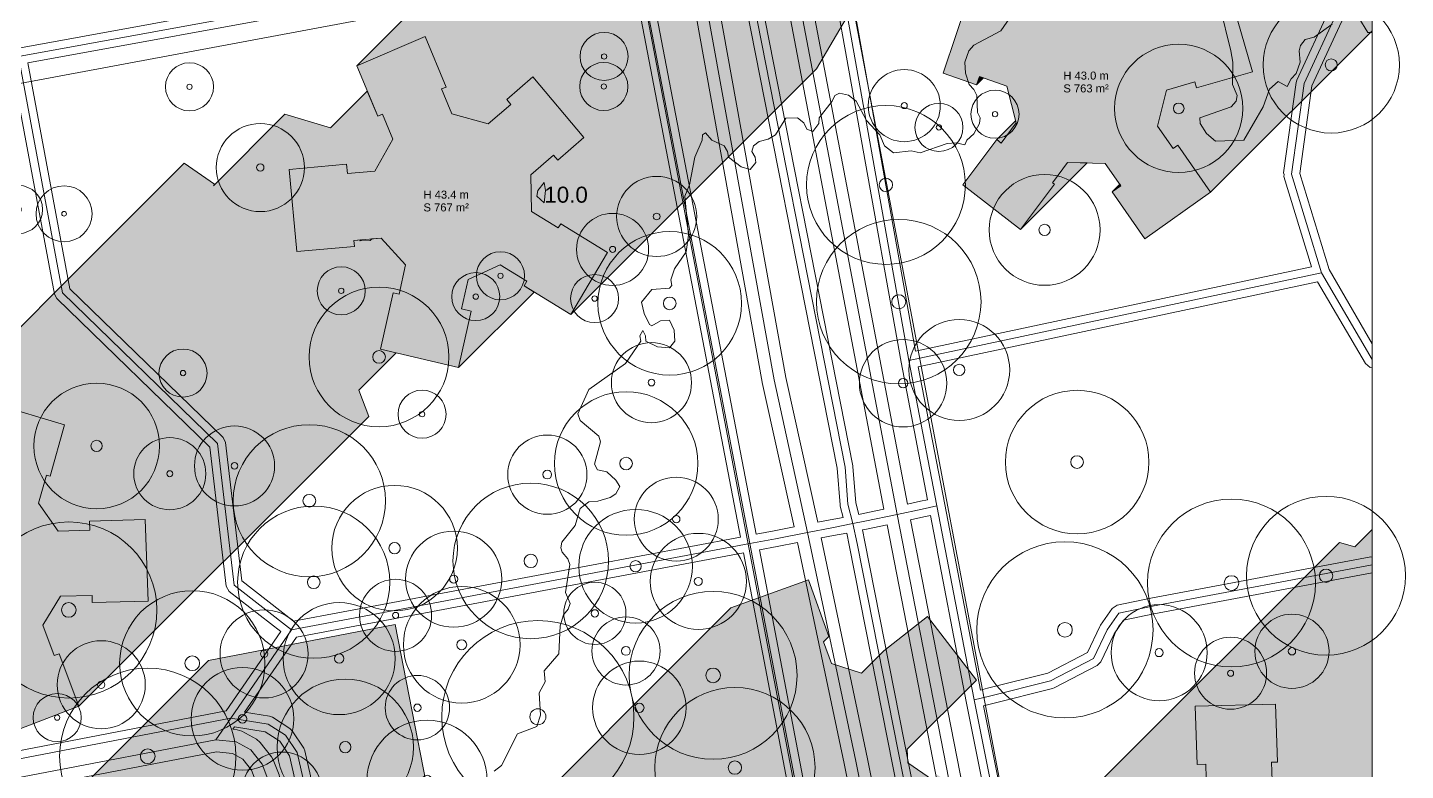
# Model space of a CAD drawing. Header units: metres. Extents: x -8 to 1190, y -11 to 1223.
# Drawn here: x 1016.7 to 1188.7, y 879.5 to 972.3 of the extents above; entities that cross this region are included whole.
import ezdxf

# ---------------------------------------------------------------- set-up
doc = ezdxf.new("R2010")
doc.units = ezdxf.units.M
doc.header["$MEASUREMENT"] = 0
for name, color, linetype, lineweight, true_color in [('TPX_BUILDING_AREAS_TEXT', 7, 'CONTINUOUS', 0, 0x000000), ('TPX_BUILDING_HEIGHTS_TEXT', 7, 'CONTINUOUS', 0, 0x000000), ('TPX_BUILDINGS', 7, 'CONTINUOUS', 0, 0x000000), ('TPX_BUILDINGS_HATCH', 7, 'CONTINUOUS', 0, 0xf0f0f0), ('TPX_BUILDINGS_SHADOWS_HATCH', 7, 'CONTINUOUS', 0, 0x000000), ('TPX_BUILDINGS_SHADOWS_OUTLINES', 7, 'CONTINUOUS', 0, 0x000000), ('TPX_CADASTRES', 7, 'CONTINUOUS', 0, 0x646464), ('TPX_CONTOUR_LINES_5M', 7, 'CONTINUOUS', 0, 0x969696), ('TPX_CONTOUR_LINES_5M_TEXT', 7, 'CONTINUOUS', 0, 0x000000), ('TPX_FRAME_PROJECT', 7, 'CONTINUOUS', 0, 0x000000), ('TPX_ROADS_AXES', 7, 'CONTINUOUS', 0, 0x323232), ('TPX_ROADS_CONTOURS', 7, 'CONTINUOUS', 0, 0x646464), ('TPX_VEGETATION_TREES_INDIVIDUAL', 7, 'CONTINUOUS', 0, 0x136734)]:
    doc.layers.add(name, color=color, linetype=linetype, lineweight=lineweight, true_color=true_color)
doc.styles.add('TPX_TEXTE', font='arial.ttf')

# ---------------------------------------------------------------- blocks, each defined once
blk = doc.blocks.new('TREETR008_CR087')
at = {"layer": 'TPX_VEGETATION_TREES_INDIVIDUAL'}
for radius in [8.72, 0.792]:
    blk.add_circle((0, 0, 0.04), radius, dxfattribs=at)
blk = doc.blocks.new('TREETR007_CR078')
at = {"layer": 'TPX_VEGETATION_TREES_INDIVIDUAL'}
for radius in [7.84, 0.708]:
    blk.add_circle((0, 0, 0.04), radius, dxfattribs=at)
blk = doc.blocks.new('TREETR006_CR070')
at = {"layer": 'TPX_VEGETATION_TREES_INDIVIDUAL'}
for radius in [7, 0.583]:
    blk.add_circle((0, 0, 0.04), radius, dxfattribs=at)
blk = doc.blocks.new('TREETR003_CR030')
at = {"layer": 'TPX_VEGETATION_TREES_INDIVIDUAL'}
for radius in [3, 0.333]:
    blk.add_circle((0, 0, 0.04), radius, dxfattribs=at)
blk = doc.blocks.new('TREETR005_CR039')
at = {"layer": 'TPX_VEGETATION_TREES_INDIVIDUAL'}
for radius in [3.88, 0.458]:
    blk.add_circle((0, 0, 0.04), radius, dxfattribs=at)
blk = doc.blocks.new('TREETR007_CR085')
at = {"layer": 'TPX_VEGETATION_TREES_INDIVIDUAL'}
for radius in [8.5, 0.708]:
    blk.add_circle((0, 0, 0.04), radius, dxfattribs=at)
blk = doc.blocks.new('TREETR003_CR035')
at = {"layer": 'TPX_VEGETATION_TREES_INDIVIDUAL'}
for radius in [3.5, 0.292]:
    blk.add_circle((0, 0, 0.04), radius, dxfattribs=at)
blk = doc.blocks.new('TREETR005_CR064')
at = {"layer": 'TPX_VEGETATION_TREES_INDIVIDUAL'}
for radius in [6.41, 0.542]:
    blk.add_circle((0, 0, 0.04), radius, dxfattribs=at)
blk = doc.blocks.new('TREETR007_CR071')
at = {"layer": 'TPX_VEGETATION_TREES_INDIVIDUAL'}
for radius in [7.09, 0.708]:
    blk.add_circle((0, 0, 0.04), radius, dxfattribs=at)
blk = doc.blocks.new('TREETR004_CR045')
at = {"layer": 'TPX_VEGETATION_TREES_INDIVIDUAL'}
for radius in [4.5, 0.375]:
    blk.add_circle((0, 0, 0.04), radius, dxfattribs=at)
blk = doc.blocks.new('TREETR006_CR073')
at = {"layer": 'TPX_VEGETATION_TREES_INDIVIDUAL'}
for radius in [7.28, 0.625]:
    blk.add_circle((0, 0, 0.04), radius, dxfattribs=at)
blk = doc.blocks.new('TREETR005_CR052')
at = {"layer": 'TPX_VEGETATION_TREES_INDIVIDUAL'}
for radius in [5.24, 0.458]:
    blk.add_circle((0, 0, 0.04), radius, dxfattribs=at)
blk = doc.blocks.new('TREETR005_CR043')
at = {"layer": 'TPX_VEGETATION_TREES_INDIVIDUAL'}
for radius in [4.25, 0.542]:
    blk.add_circle((0, 0, 0.04), radius, dxfattribs=at)
blk = doc.blocks.new('TREETR005_CR060')
at = {"layer": 'TPX_VEGETATION_TREES_INDIVIDUAL'}
for radius in [6, 0.5]:
    blk.add_circle((0, 0, 0.04), radius, dxfattribs=at)
blk = doc.blocks.new('TREETR009_CR103')
at = {"layer": 'TPX_VEGETATION_TREES_INDIVIDUAL'}
for radius in [10.27, 0.875]:
    blk.add_circle((0, 0, 0.04), radius, dxfattribs=at)
blk = doc.blocks.new('TREETR005_CR050')
at = {"layer": 'TPX_VEGETATION_TREES_INDIVIDUAL'}
for radius in [4.95, 0.542]:
    blk.add_circle((0, 0, 0.04), radius, dxfattribs=at)
blk = doc.blocks.new('TREETR008_CR095')
at = {"layer": 'TPX_VEGETATION_TREES_INDIVIDUAL'}
for radius in [9.5, 0.792]:
    blk.add_circle((0, 0, 0.04), radius, dxfattribs=at)
blk = doc.blocks.new('TREETR008_CR085')
at = {"layer": 'TPX_VEGETATION_TREES_INDIVIDUAL'}
for radius in [8.51, 0.75]:
    blk.add_circle((0, 0, 0.04), radius, dxfattribs=at)
blk = doc.blocks.new('TREETR005_CR055')
at = {"layer": 'TPX_VEGETATION_TREES_INDIVIDUAL'}
for radius in [5.5, 0.458]:
    blk.add_circle((0, 0, 0.04), radius, dxfattribs=at)
blk = doc.blocks.new('TREETR006_CR075')
at = {"layer": 'TPX_VEGETATION_TREES_INDIVIDUAL'}
for radius in [7.5, 0.625]:
    blk.add_circle((0, 0, 0.04), radius, dxfattribs=at)
blk = doc.blocks.new('TREETR008_CR099')
at = {"layer": 'TPX_VEGETATION_TREES_INDIVIDUAL'}
for radius in [9.92, 0.833]:
    blk.add_circle((0, 0, 0.04), radius, dxfattribs=at)
blk = doc.blocks.new('TREETR006_CR055')
at = {"layer": 'TPX_VEGETATION_TREES_INDIVIDUAL'}
for radius in [5.46, 0.583]:
    blk.add_circle((0, 0, 0.04), radius, dxfattribs=at)
blk = doc.blocks.new('TREETR010_CR120')
at = {"layer": 'TPX_VEGETATION_TREES_INDIVIDUAL'}
for radius in [12, 1]:
    blk.add_circle((0, 0, 0.04), radius, dxfattribs=at)
blk = doc.blocks.new('TREETR005_CR040')
at = {"layer": 'TPX_VEGETATION_TREES_INDIVIDUAL'}
for radius in [4.02, 0.458]:
    blk.add_circle((0, 0, 0.04), radius, dxfattribs=at)
blk = doc.blocks.new('TREETR007_CR069')
at = {"layer": 'TPX_VEGETATION_TREES_INDIVIDUAL'}
for radius in [6.92, 0.708]:
    blk.add_circle((0, 0, 0.04), radius, dxfattribs=at)
blk = doc.blocks.new('TREETR007_CR080')
at = {"layer": 'TPX_VEGETATION_TREES_INDIVIDUAL'}
for radius in [8, 0.667]:
    blk.add_circle((0, 0, 0.04), radius, dxfattribs=at)
blk = doc.blocks.new('TREETR004_CR050')
at = {"layer": 'TPX_VEGETATION_TREES_INDIVIDUAL'}
for radius in [5, 0.417]:
    blk.add_circle((0, 0, 0.04), radius, dxfattribs=at)
blk = doc.blocks.new('TREETR008_CR097')
at = {"layer": 'TPX_VEGETATION_TREES_INDIVIDUAL'}
for radius in [9.71, 0.833]:
    blk.add_circle((0, 0, 0.04), radius, dxfattribs=at)
blk = doc.blocks.new('TREETR007_CR063')
at = {"layer": 'TPX_VEGETATION_TREES_INDIVIDUAL'}
for radius in [6.3, 0.708]:
    blk.add_circle((0, 0, 0.04), radius, dxfattribs=at)
blk = doc.blocks.new('TREETR009_CR105')
at = {"layer": 'TPX_VEGETATION_TREES_INDIVIDUAL'}
for radius in [10.48, 0.917]:
    blk.add_circle((0, 0, 0.04), radius, dxfattribs=at)
blk = doc.blocks.new('TREETR006_CR058')
at = {"layer": 'TPX_VEGETATION_TREES_INDIVIDUAL'}
for radius in [5.83, 0.583]:
    blk.add_circle((0, 0, 0.04), radius, dxfattribs=at)
blk = doc.blocks.new('TREETR009_CR110')
at = {"layer": 'TPX_VEGETATION_TREES_INDIVIDUAL'}
for radius in [11, 0.917]:
    blk.add_circle((0, 0, 0.04), radius, dxfattribs=at)
blk = doc.blocks.new('TREETR008_CR090')
at = {"layer": 'TPX_VEGETATION_TREES_INDIVIDUAL'}
for radius in [8.96, 0.792]:
    blk.add_circle((0, 0, 0.04), radius, dxfattribs=at)
blk = doc.blocks.new('TREETR005_CR046')
at = {"layer": 'TPX_VEGETATION_TREES_INDIVIDUAL'}
for radius in [4.63, 0.458]:
    blk.add_circle((0, 0, 0.04), radius, dxfattribs=at)
blk = doc.blocks.new('TREETR009_CR091')
at = {"layer": 'TPX_VEGETATION_TREES_INDIVIDUAL'}
for radius in [9.07, 0.917]:
    blk.add_circle((0, 0, 0.04), radius, dxfattribs=at)
blk = doc.blocks.new('TREETR008_CR100')
at = {"layer": 'TPX_VEGETATION_TREES_INDIVIDUAL'}
for radius in [10, 0.833]:
    blk.add_circle((0, 0, 0.04), radius, dxfattribs=at)

msp = doc.modelspace()

# ---------------------------------------------------------------- hatches: boundary and pattern name
at = {"layer": 'TPX_BUILDINGS_HATCH'}
for points in [[(1134.24, 976.28), (1131, 966.61), (1135.17, 965.13), (1135.53, 966.19), (1138.95, 964.99), (1140.11, 960.38), (1138.23, 957.87), (1137.69, 958.29), (1133.47, 952.64), (1140.67, 947.09), (1144.88, 952.73), (1144.63, 952.92), (1146.51, 955.44), (1151.24, 955.33), (1153.18, 952.54), (1152.1, 951.78), (1156.18, 945.89), (1164.39, 951.72), (1160.31, 957.61), (1159.7, 957.18), (1157.77, 959.97), (1158.89, 964.48), (1162.41, 965.5), (1162.62, 964.77), (1169.6, 966.78), (1166.8, 976.6), (1159.81, 974.59), (1160.12, 973.53), (1156.6, 972.52), (1153.18, 975.05), (1153.28, 978.63), (1153.87, 978.61), (1154.05, 985.03), (1154.06, 985.23), (1144.97, 985.56), (1144.78, 978.94), (1145.39, 978.93), (1145.29, 975.33), (1141.51, 972.61), (1138.08, 973.83), (1138.41, 974.81), (1134.24, 976.28)], [(1056.53, 955.23), (1049.34, 954.58), (1050.3, 944.32), (1057.5, 944.96), (1057.43, 945.69), (1060.83, 946), (1063.89, 942.68), (1063.08, 939.01), (1062.34, 939.18), (1060.77, 932.12), (1070.5, 929.82), (1072.06, 936.88), (1070.87, 937.17), (1071.68, 940.83), (1075.7, 942.66), (1079.03, 940.61), (1078.68, 940.03), (1084.51, 936.46), (1089.09, 944.21), (1083.26, 947.79), (1082.95, 947.26), (1079.62, 949.3), (1079.53, 953.9), (1082.35, 956.34), (1082.88, 955.73), (1086.15, 958.55), (1079.79, 966.14), (1076.51, 963.32), (1077.03, 962.69), (1074.2, 960.27), (1069.67, 961.51), (1068.66, 963.91), (1068.36, 964.62), (1068.96, 964.86), (1066.31, 971.17), (1057.79, 967.52), (1060.44, 961.22), (1061, 961.47), (1062.31, 958.37), (1060.05, 954.36), (1056.64, 954.05), (1056.53, 955.23)], [(998.69, 900.7), (993.33, 896.44), (998.93, 889.22), (1004.28, 893.48), (1004, 893.84), (1006.58, 895.89), (1011.09, 894.79), (1012.53, 890.99), (1010.99, 890.4), (1013.47, 883.84), (1023.1, 887.53), (1020.63, 894.08), (1020.03, 893.86), (1018.6, 897.67), (1020.79, 901.27), (1024.75, 901.37), (1024.78, 900.48), (1031.75, 900.68), (1031.39, 910.84), (1024.43, 910.64), (1024.46, 909.51), (1020.5, 909.4), (1018.08, 912.88), (1019.06, 916.41), (1019.5, 916.28), (1021.3, 922.69), (1012.63, 925.27), (1010.82, 918.86), (1011.51, 918.65), (1010.52, 915.13), (1006.22, 913.68), (1003.28, 915.71), (1003.82, 916.53), (1000.04, 919.14), (994.42, 910.71), (998.2, 908.09), (998.71, 908.86), (1001.65, 906.82), (1001.63, 902.27), (999.06, 900.23), (998.69, 900.7)], [(1150.27, 877.81), (1147.54, 867.72), (1154.67, 865.68), (1154.96, 866.74), (1158.51, 865.72), (1159.87, 861.67), (1157.98, 858.68), (1156.94, 859.36), (1152.89, 852.95), (1161.69, 847.18), (1165.74, 853.59), (1164.88, 854.15), (1166.77, 857.15), (1171.27, 857), (1173.47, 854.17), (1172.79, 853.62), (1177.21, 847.96), (1184.57, 853.87), (1184.57, 854.8), (1180.59, 859.89), (1179.89, 859.32), (1177.68, 862.15), (1178.67, 866.64), (1181.96, 867.85), (1182.28, 866.97), (1184.57, 867.81), (1184.57, 878.59), (1178.83, 876.48), (1179.12, 875.67), (1175.83, 874.46), (1172.12, 877.04), (1172, 880.54), (1172.73, 880.55), (1172.49, 887.8), (1162.47, 887.53), (1162.71, 880.28), (1163.77, 880.31), (1163.89, 876.82), (1160.69, 873.78), (1157.14, 874.79), (1157.4, 875.77), (1150.27, 877.81)]]:
    msp.add_hatch(color=256, dxfattribs=at).paths.add_polyline_path(points)
at = {"layer": 'TPX_BUILDINGS_SHADOWS_HATCH'}
for points in [[(1164.64, 1006.69), (1134.24, 976.28), (1138.41, 974.81), (1138.08, 973.83), (1141.51, 972.61), (1145.29, 975.33), (1145.39, 978.93), (1144.78, 978.94), (1144.97, 985.56), (1154.06, 985.23), (1153.87, 978.61), (1153.28, 978.63), (1153.18, 975.05), (1156.6, 972.52), (1160.12, 973.53), (1159.81, 974.59), (1166.8, 976.6), (1169.6, 966.78), (1162.62, 964.77), (1162.41, 965.5), (1158.89, 964.48), (1157.77, 959.97), (1159.7, 957.18), (1160.31, 957.61), (1164.39, 951.72), (1184.57, 971.89), (1184.57, 1004.73), (1183.58, 1005.46), (1183.67, 1008.41), (1184.28, 1009.02), (1184.46, 1015.44), (1184.46, 1015.63), (1175.37, 1015.96), (1165.72, 1006.31), (1164.64, 1006.69)], [(1088.47, 998.21), (1057.79, 967.52), (1066.31, 971.17), (1068.96, 964.86), (1068.36, 964.62), (1068.66, 963.91), (1069.67, 961.51), (1074.2, 960.27), (1077.03, 962.69), (1076.51, 963.32), (1079.79, 966.14), (1086.15, 958.55), (1082.88, 955.73), (1082.35, 956.34), (1079.53, 953.9), (1079.62, 949.3), (1082.95, 947.26), (1083.26, 947.79), (1089.09, 944.21), (1084.51, 936.46), (1115.2, 967.15), (1119.78, 974.9), (1113.95, 978.48), (1113.5, 978.03), (1110.31, 979.99), (1110.26, 982.65), (1116.84, 989.24), (1110.48, 996.83), (1107.2, 994.01), (1104.31, 991.11), (1100.36, 992.2), (1099.35, 994.6), (1099.16, 995.06), (1099.65, 995.55), (1097, 1001.85), (1088.47, 998.21)], [(1135.53, 966.19), (1135.17, 965.13), (1136.05, 966.01), (1135.53, 966.19)], [(1036.24, 955.35), (1000.04, 919.14), (1003.82, 916.53), (1003.28, 915.71), (1006.22, 913.68), (1010.52, 915.13), (1011.51, 918.65), (1010.82, 918.86), (1012.63, 925.27), (1021.3, 922.69), (1019.5, 916.28), (1019.06, 916.41), (1018.08, 912.88), (1020.5, 909.4), (1024.46, 909.51), (1024.43, 910.64), (1031.39, 910.84), (1031.75, 900.68), (1024.78, 900.48), (1024.75, 901.37), (1020.79, 901.27), (1018.6, 897.67), (1020.03, 893.86), (1020.63, 894.08), (1023.1, 887.53), (1059.31, 923.74), (1058.07, 927), (1062.73, 931.65), (1060.77, 932.12), (1062.34, 939.18), (1063.08, 939.01), (1063.89, 942.68), (1060.83, 946), (1059.68, 945.89), (1059.47, 945.68), (1058.19, 945.65), (1058.32, 945.77), (1057.43, 945.69), (1057.5, 944.96), (1050.3, 944.32), (1049.34, 954.58), (1056.53, 955.23), (1056.64, 954.05), (1060.05, 954.36), (1062.31, 958.37), (1061, 961.47), (1060.44, 961.22), (1059.11, 964.36), (1054.53, 959.78), (1048.83, 961.47), (1039.9, 952.54), (1040.03, 952.73), (1036.24, 955.35)], [(1140.04, 960.64), (1137.69, 958.29), (1138.23, 957.87), (1140.11, 960.38), (1140.04, 960.64)], [(1144.88, 952.73), (1140.67, 947.09), (1148.97, 955.38), (1146.51, 955.44), (1144.63, 952.92), (1144.88, 952.73)], [(1153.05, 952.73), (1152.1, 951.78), (1153.18, 952.54), (1153.05, 952.73)], [(1072.06, 936.88), (1070.5, 929.82), (1079.94, 939.26), (1078.68, 940.03), (1079.03, 940.61), (1075.7, 942.66), (1071.68, 940.83), (1070.87, 937.17), (1072.06, 936.88)], [(1180.47, 908), (1150.27, 877.81), (1157.4, 875.77), (1157.14, 874.79), (1160.69, 873.78), (1163.89, 876.82), (1163.77, 880.31), (1162.71, 880.28), (1162.47, 887.53), (1172.49, 887.8), (1172.73, 880.55), (1172, 880.54), (1172.12, 877.04), (1175.83, 874.46), (1179.12, 875.67), (1178.83, 876.48), (1184.57, 878.59), (1184.57, 909.63), (1182.39, 907.45), (1180.47, 908)], [(1104.51, 899.82), (1074.1, 869.41), (1083.76, 872.91), (1086.3, 865.84), (1085.54, 865.55), (1086.64, 862.46), (1090.88, 861.12), (1093.73, 863.37), (1093.21, 864.06), (1098.63, 868.33), (1104.73, 860.39), (1099.3, 856.12), (1098.79, 856.79), (1095.92, 854.54), (1096.19, 850.07), (1099.41, 847.85), (1099.88, 848.56), (1105.8, 844.5), (1100.2, 836.04), (1130.61, 866.45), (1136.21, 874.9), (1130.29, 878.96), (1129.68, 878.35), (1126.59, 880.47), (1126.49, 882.16), (1135.14, 890.8), (1129.04, 898.74), (1123.61, 894.46), (1120.82, 891.67), (1117.05, 892.87), (1116.07, 895.6), (1116.71, 896.24), (1114.17, 903.32), (1104.51, 899.82)], [(1039.3, 893.25), (1017.02, 870.98), (1040.3, 875.48), (1046.32, 844.6), (1051.72, 816.17), (1074.49, 838.94), (1073.14, 846.06), (1066.22, 845.84), (1065.83, 856.3), (1072.9, 856.52), (1072.94, 855.53), (1076.45, 855.64), (1078.82, 859.62), (1077.71, 862.72), (1076.64, 862.32), (1075.38, 865.85), (1070.34, 860.8), (1069.09, 867.37), (1068.52, 867.26), (1062.57, 897.75), (1039.3, 893.25)]]:
    msp.add_hatch(color=256, dxfattribs=at).paths.add_polyline_path(points)

# ---------------------------------------------------------------- linework, layer by layer
at = {"layer": 'TPX_BUILDINGS', "elevation": 0.04}
for points in [[(1134.24, 976.28), (1131, 966.61), (1135.17, 965.13), (1135.53, 966.19), (1138.95, 964.99), (1140.11, 960.38), (1138.23, 957.87), (1137.69, 958.29), (1133.47, 952.64), (1140.67, 947.09), (1144.88, 952.73), (1144.63, 952.92), (1146.51, 955.44), (1151.24, 955.33), (1153.18, 952.54), (1152.1, 951.78), (1156.18, 945.89), (1164.39, 951.72), (1160.31, 957.61), (1159.7, 957.18), (1157.77, 959.97), (1158.89, 964.48), (1162.41, 965.5), (1162.62, 964.77), (1169.6, 966.78), (1166.8, 976.6)], [(1013.47, 883.84), (1023.1, 887.53), (1020.63, 894.08), (1020.03, 893.86), (1018.6, 897.67), (1020.79, 901.27), (1024.75, 901.37), (1024.78, 900.48), (1031.75, 900.68), (1031.39, 910.84), (1024.43, 910.64), (1024.46, 909.51), (1020.5, 909.4), (1018.08, 912.88), (1019.06, 916.41), (1019.5, 916.28), (1021.3, 922.69), (1012.63, 925.27)], [(1172.12, 877.04), (1172, 880.54), (1172.73, 880.55), (1172.49, 887.8), (1162.47, 887.53), (1162.71, 880.28), (1163.77, 880.31), (1163.89, 876.82)]]:
    msp.add_lwpolyline(points, dxfattribs=at)
msp.add_lwpolyline([(1056.53, 955.23), (1049.34, 954.58), (1050.3, 944.32), (1057.5, 944.96), (1057.43, 945.69), (1060.83, 946), (1063.89, 942.68), (1063.08, 939.01), (1062.34, 939.18), (1060.77, 932.12), (1070.5, 929.82), (1072.06, 936.88), (1070.87, 937.17), (1071.68, 940.83), (1075.7, 942.66), (1079.03, 940.61), (1078.68, 940.03), (1084.51, 936.46), (1089.09, 944.21), (1083.26, 947.79), (1082.95, 947.26), (1079.62, 949.3), (1079.53, 953.9), (1082.35, 956.34), (1082.88, 955.73), (1086.15, 958.55), (1079.79, 966.14), (1076.51, 963.32), (1077.03, 962.69), (1074.2, 960.27), (1069.67, 961.51), (1068.66, 963.91), (1068.36, 964.62), (1068.96, 964.86), (1066.31, 971.17), (1057.79, 967.52), (1060.44, 961.22), (1061, 961.47), (1062.31, 958.37), (1060.05, 954.36), (1056.64, 954.05)], close=True, dxfattribs=at)
at = {"layer": 'TPX_BUILDINGS_SHADOWS_OUTLINES', "elevation": 0.04}
for points in [[(1166.8, 976.6), (1169.6, 966.78), (1162.62, 964.77), (1162.41, 965.5), (1158.89, 964.48), (1157.77, 959.97), (1159.7, 957.18), (1160.31, 957.61), (1164.39, 951.72), (1184.57, 971.89), (1184.57, 1004.73)], [(1088.47, 998.21), (1057.79, 967.52), (1066.31, 971.17), (1068.96, 964.86), (1068.36, 964.62), (1068.66, 963.91), (1069.67, 961.51), (1074.2, 960.27), (1077.03, 962.69), (1076.51, 963.32), (1079.79, 966.14), (1086.15, 958.55), (1082.88, 955.73), (1082.35, 956.34), (1079.53, 953.9), (1079.62, 949.3), (1082.95, 947.26), (1083.26, 947.79), (1089.09, 944.21), (1084.51, 936.46), (1115.2, 967.15), (1119.78, 974.9)], [(1012.63, 925.27), (1021.3, 922.69), (1019.5, 916.28), (1019.06, 916.41), (1018.08, 912.88), (1020.5, 909.4), (1024.46, 909.51), (1024.43, 910.64), (1031.39, 910.84), (1031.75, 900.68), (1024.78, 900.48), (1024.75, 901.37), (1020.79, 901.27), (1018.6, 897.67), (1020.03, 893.86), (1020.63, 894.08), (1023.1, 887.53), (1059.31, 923.74), (1058.07, 927), (1062.73, 931.65), (1060.77, 932.12), (1062.34, 939.18), (1063.08, 939.01), (1063.89, 942.68), (1060.83, 946), (1059.68, 945.89), (1059.47, 945.68), (1058.19, 945.65), (1058.32, 945.77), (1057.43, 945.69), (1057.5, 944.96), (1050.3, 944.32), (1049.34, 954.58), (1056.53, 955.23), (1056.64, 954.05), (1060.05, 954.36), (1062.31, 958.37), (1061, 961.47), (1060.44, 961.22), (1059.11, 964.36), (1054.53, 959.78), (1048.83, 961.47), (1039.9, 952.54), (1040.03, 952.73), (1036.24, 955.35), (1000.04, 919.14)], [(1129.68, 878.35), (1126.59, 880.47), (1126.49, 882.16), (1135.14, 890.8), (1129.04, 898.74), (1123.61, 894.46), (1120.82, 891.67), (1117.05, 892.87), (1116.07, 895.6), (1116.71, 896.24), (1114.17, 903.32), (1104.51, 899.82), (1074.1, 869.41)]]:
    msp.add_lwpolyline(points, dxfattribs=at)
for points in [[(1135.53, 966.19), (1135.17, 965.13), (1136.05, 966.01)], [(1140.04, 960.64), (1137.69, 958.29), (1138.23, 957.87), (1140.11, 960.38)], [(1144.88, 952.73), (1140.67, 947.09), (1148.97, 955.38), (1146.51, 955.44), (1144.63, 952.92)], [(1153.05, 952.73), (1152.1, 951.78), (1153.18, 952.54)], [(1072.06, 936.88), (1070.5, 929.82), (1079.94, 939.26), (1078.68, 940.03), (1079.03, 940.61), (1075.7, 942.66), (1071.68, 940.83), (1070.87, 937.17)], [(1180.47, 908), (1150.27, 877.81), (1157.4, 875.77), (1157.14, 874.79), (1160.69, 873.78), (1163.89, 876.82), (1163.77, 880.31), (1162.71, 880.28), (1162.47, 887.53), (1172.49, 887.8), (1172.73, 880.55), (1172, 880.54), (1172.12, 877.04), (1175.83, 874.46), (1179.12, 875.67), (1178.83, 876.48), (1184.57, 878.59), (1184.57, 909.63), (1182.39, 907.45)], [(1039.3, 893.25), (1017.02, 870.98), (1040.3, 875.48), (1046.32, 844.6), (1051.72, 816.17), (1074.49, 838.94), (1073.14, 846.06), (1066.22, 845.84), (1065.83, 856.3), (1072.9, 856.52), (1072.94, 855.53), (1076.45, 855.64), (1078.82, 859.62), (1077.71, 862.72), (1076.64, 862.32), (1075.38, 865.85), (1070.34, 860.8), (1069.09, 867.37), (1068.52, 867.26), (1062.57, 897.75)]]:
    msp.add_lwpolyline(points, close=True, dxfattribs=at)
at = {"layer": 'TPX_CADASTRES', "elevation": 0.02}
for points in [[(1184.57, 997.81), (1117.81, 985.21), (1146.07, 835.96), (1184.57, 843.23)], [(1092.93, 979.73), (957, 954.37), (974.64, 862.99), (1005.73, 868.85), (1041.91, 875.68), (1054.26, 814.59), (1121.42, 830.46)]]:
    msp.add_lwpolyline(points, close=True, dxfattribs=at)
at = {"layer": 'TPX_CONTOUR_LINES_5M', "elevation": 0.05}
for points in [[(1179.54, 972.73), (1177.3, 971.11), (1176.19, 970.79), (1175.6, 970.06), (1175.45, 969.37), (1175.58, 967.97), (1175.07, 966.57), (1174.42, 965.88), (1173.95, 964.94), (1172.83, 965.54), (1171.72, 964.6), (1170.95, 962.39), (1168.52, 958.21), (1165.01, 958.11), (1163.89, 959.08), (1163.1, 960.3), (1163.04, 961), (1166.94, 962.39), (1167.57, 963.09), (1167.68, 963.79), (1167.13, 965.18), (1167.17, 967.97), (1166.92, 969.37), (1165.54, 974.94)], [(1139.31, 973.51), (1138.19, 971.87), (1134.84, 970.1), (1134.2, 969.37), (1133.72, 967.97), (1133.77, 966.58), (1134.24, 965.18), (1134.84, 964.55), (1135.18, 963.79), (1135.3, 961.7), (1135.62, 961), (1135.52, 960.3), (1134.84, 959.02), (1133.95, 958.21), (1133.72, 957.65), (1132.6, 957.88), (1131.48, 957.8), (1128.13, 956.64), (1127.01, 956.9), (1124.78, 956.64), (1123.66, 957.52), (1123.1, 958.91), (1121.43, 960.67), (1120.15, 963.09), (1119.19, 963.85), (1118.07, 964.1), (1117.48, 963.79), (1117.16, 963.09), (1115.5, 961), (1115.49, 960.3), (1114.72, 959.29), (1113.99, 959.61), (1113.6, 960.4), (1112.81, 961), (1111.37, 960.96), (1110.08, 958.91), (1109.13, 958.35), (1108.02, 958.07), (1107.33, 957.51), (1107.12, 956.82), (1107.54, 956.12), (1107.59, 955.42), (1106.9, 954.58), (1105.78, 954.91), (1104.2, 956.12), (1104.09, 956.82), (1103.66, 957.51), (1102.1, 958.21), (1101.31, 959.14), (1100.97, 958.91), (1100.89, 958.21), (1100, 956.12), (1099.33, 952.64), (1098.75, 951.24), (1099.2, 946.36), (1098.91, 944.27), (1097.44, 942.18), (1097, 940.78), (1097.12, 940.09), (1096.84, 939.75), (1094.61, 939.6), (1093.34, 938), (1093.67, 936.6), (1094.33, 935.21), (1094.61, 935.05), (1095.72, 935.67), (1096.84, 935.75), (1097.41, 934.51), (1097.51, 933.12), (1096.84, 932.31), (1095.35, 932.42), (1093.87, 933.12), (1093.83, 933.81), (1093.49, 934.48), (1093.12, 933.81), (1093.26, 933.12), (1091.34, 930.33), (1086.78, 927.09), (1085.39, 924.05), (1085.67, 923.23), (1088.02, 921.26), (1088.2, 920.57), (1087.47, 917.78), (1087.85, 917.08), (1089.02, 916.79), (1090.14, 915.77), (1090.63, 914.99), (1090.14, 914.07), (1089.44, 913.6), (1087.9, 913.14), (1086.78, 913.05), (1085.67, 912.23), (1085.05, 910.11), (1083.4, 908.02), (1083.25, 907.32), (1083.43, 906.77), (1084.13, 905.93), (1084.4, 905.23), (1083.87, 901.74), (1084.43, 900.35), (1084.18, 899.65), (1083.58, 898.96), (1083.2, 897.56), (1083.02, 894.08), (1081.19, 891.98), (1081.31, 890.59), (1080.58, 889.2), (1080.71, 886.41), (1080.29, 885.01), (1077.84, 884.09), (1075.86, 880.13), (1074.93, 879.44)], [(1184.57, 971.66), (1184.01, 971.66), (1182.89, 973.49)], [(1081.2, 952.94), (1080.41, 951.94), (1080.27, 951.24), (1081.2, 950.42), (1081.37, 951.94), (1081.2, 952.94)]]:
    msp.add_lwpolyline(points, dxfattribs=at)
at = {"layer": 'TPX_FRAME_PROJECT', "elevation": 0}
msp.add_lwpolyline([(0, 0), (1184.57, 0), (1184.57, 1218.59), (0, 1218.59)], close=True, dxfattribs=at)
at = {"layer": 'TPX_ROADS_AXES', "elevation": 0.03}
for points in [[(1135.17, 826.94), (1140.29, 835.33), (1132.67, 873.47), (1125.26, 911.49), (1111.05, 985.97), (1104.65, 994.03)], [(787.57, 931.85), (790.37, 932.38), (806.15, 935.99), (862.73, 947.16), (883.36, 951.01), (939.56, 960.75), (941.49, 961.11), (947.6, 958.74), (952.91, 956.92), (954.98, 956.71), (1015.55, 968.67), (1092.51, 982.75), (1095.17, 983.2), (1099.82, 984.01), (1103.15, 984.59), (1105.57, 985.01), (1107.13, 985.28), (1111.05, 985.97), (1114.64, 986.58)], [(1161.94, 745.86), (1149.76, 809.82), (1149.94, 812.1), (1149.08, 816.39), (1147.85, 822.53), (1147.59, 823.78), (1146.65, 829.21), (1145.81, 833.98), (1145.26, 836.31), (1134.87, 888.34), (1130.21, 912.55), (1126.72, 930.7), (1116.68, 987)], [(1099.82, 984.01), (1109.88, 928.28), (1114.08, 909.24), (1120.1, 880.67), (1129.56, 832.88), (1135.17, 826.94)], [(1133.75, 833.84), (1133.61, 834.84), (1132.53, 845.67), (1120.25, 907.86), (1119.72, 910.34), (1119.11, 912.77), (1118.75, 917.39), (1105.72, 983.62), (1105.57, 985.01)], [(1092.51, 982.75), (1106.88, 907.86), (1121.58, 830.64), (1121.96, 828.41), (1122.94, 824.24), (1124.33, 818.36), (1125.9, 811.71), (1126.76, 808.12), (1127.31, 806.01), (1127.65, 804.96), (1128.84, 803.02), (1130.28, 800.27), (1137.02, 778.68), (1142.42, 758.02)], [(1184.57, 978.64), (1180.17, 974.21), (1176.07, 965.29), (1174.49, 953.99)], [(1015.55, 968.67), (1021.06, 939.17), (1040.41, 920.36), (1042.48, 902.65), (1049.66, 897.09)], [(1174.49, 953.99), (1178.24, 941.68)], [(1126.72, 930.7), (1178.24, 941.68), (1184.57, 930.82)], [(1040.2, 883.36), (1042.06, 886.07), (1049.66, 897.09), (1106.88, 907.86), (1110.07, 908.46), (1114.08, 909.24), (1117.1, 909.83), (1119.72, 910.34), (1121.2, 910.63), (1125.26, 911.49), (1128.38, 912.16), (1130.21, 912.55)], [(1184.57, 905.19), (1157.11, 900.04), (1152.93, 899.18), (1151.46, 897.08), (1149.76, 893.52), (1144.41, 890.73), (1136.78, 888.81), (1134.87, 888.34)], [(971.12, 872.4), (1042.06, 886.07), (1046.73, 885.31), (1048.91, 883.91), (1050.35, 881.76), (1051.04, 878.62), (1061.7, 816.75), (1061.89, 815.91)], [(965.05, 870.21), (968.31, 870.04), (971.52, 870.27), (973.62, 870.61), (1040.2, 883.36), (1042.72, 883.11), (1044.57, 882.1), (1045.97, 880.3), (1046.69, 878.44), (1059.01, 815.2), (1060.05, 809.45)]]:
    msp.add_lwpolyline(points, dxfattribs=at)
at = {"layer": 'TPX_ROADS_CONTOURS', "elevation": 0.03}
for points in [[(954.54, 965.22), (1092.3, 989.92), (1091.27, 985.05), (1091.25, 984.72), (1091.4, 983.57), (1015.37, 969.66), (1015.36, 969.65), (955.9, 957.91), (955.81, 959.34), (955.78, 959.48)], [(1112.72, 985.24), (1114.81, 985.6), (1115.87, 985.81), (1125.74, 930.52), (1129.05, 913.32), (1128.18, 913.14), (1126.54, 912.79)], [(1106.67, 984.19), (1107.3, 984.3), (1109.76, 984.73), (1123.61, 912.16), (1121, 911.61), (1120.46, 911.5), (1120.1, 912.93), (1119.74, 917.47), (1119.73, 917.58), (1106.71, 983.77)], [(1093.68, 981.94), (1095.34, 982.21), (1098.52, 982.77), (1108.41, 928.01), (1108.42, 927.96), (1112.4, 909.93), (1109.88, 909.44), (1107.67, 909.03)], [(1101.48, 983.28), (1104.69, 983.84), (1104.74, 983.42), (1117.76, 917.26), (1118.12, 912.69), (1118.14, 912.53), (1118.5, 911.12), (1116.91, 910.81), (1115.34, 910.51), (1111.36, 928.58)], [(1016.72, 967.87), (1091.71, 981.59), (1105.71, 908.66), (1049.91, 898.15), (1043.43, 903.18), (1041.41, 920.48), (1041.11, 921.08), (1021.98, 939.66)], [(956.15, 955.92), (1014.75, 967.5), (1020.07, 938.98), (1020.36, 938.45), (1039.46, 919.89), (1041.49, 902.53), (1041.87, 901.85), (1048.3, 896.88), (1041.47, 886.97), (971.92, 873.58), (970.28, 882.38)], [(1120.91, 909.55), (1121.41, 909.65), (1123.99, 910.2), (1131.2, 873.18), (1138.64, 835.98), (1135.3, 835.21), (1134.59, 835.05), (1133.52, 845.77), (1133.51, 845.86), (1121.23, 908.05)], [(1126.92, 910.83), (1128.59, 911.18), (1129.42, 911.36), (1133.88, 888.14), (1144.08, 837.14), (1143.03, 836.97), (1142.96, 836.96), (1141.56, 836.64), (1134.14, 873.76)], [(1115.76, 908.55), (1117.29, 908.85), (1118.95, 909.17), (1119.27, 907.66), (1131.53, 845.52), (1132.61, 834.75), (1132.63, 834.61), (1130.83, 834.2), (1121.57, 880.96), (1121.57, 880.98)], [(1043.78, 886.8), (1050.25, 896.18), (1106.08, 906.69), (1120.42, 831.38), (1062.65, 817.13), (1052.03, 878.79), (1052.02, 878.84), (1051.32, 881.98), (1051.18, 882.32), (1049.74, 884.46), (1049.45, 884.75), (1047.27, 886.16), (1046.89, 886.3)], [(1108.05, 907.06), (1110.26, 907.48), (1112.82, 907.97), (1118.63, 880.37), (1127.9, 833.52), (1123.26, 832.46), (1123.07, 832.4), (1122.33, 832.07)], [(1042.31, 884.66), (1042.53, 884.98), (1046.36, 884.36), (1048.19, 883.18), (1049.41, 881.36), (1050.06, 878.43), (1060.71, 816.65), (1060.27, 816.54), (1048.16, 878.72), (1048.09, 878.97), (1047.37, 880.84), (1047.15, 881.23), (1045.75, 883.03), (1045.29, 883.42), (1043.44, 884.43), (1042.86, 884.61)], [(972.8, 868.96), (973.9, 869.14), (1040.27, 881.85), (1042.26, 881.65), (1043.57, 880.93), (1044.65, 879.56), (1045.24, 878.02), (1057.35, 815.85), (1055.42, 815.42), (1043.47, 875.3), (1043.3, 875.69), (1042.26, 877.17), (1041.74, 877.54), (1039.8, 878.15), (1039.32, 878.18), (1001.06, 871.1), (973.37, 865.97), (973.18, 866.98)]]:
    msp.add_lwpolyline(points, close=True, dxfattribs=at)
for points in [[(1179.26, 974.63), (1175.16, 965.71), (1175.08, 965.43), (1173.5, 954.13), (1173.55, 953.92), (1173.53, 953.7), (1176.97, 942.43), (1127.53, 931.89), (1117.84, 986.21)], [(1146.05, 837.46), (1136.03, 887.6), (1137.02, 887.84), (1144.65, 889.76), (1144.87, 889.84), (1150.22, 892.64), (1150.66, 893.09), (1152.33, 896.57), (1153.52, 898.28), (1157.3, 899.06), (1184.57, 904.18), (1184.57, 906.14), (1184.38, 906.18), (1156.92, 901.03), (1152.73, 900.16), (1152.11, 899.76), (1150.64, 897.65), (1150.56, 897.51), (1149, 894.26), (1144.05, 891.67), (1136.53, 889.78), (1135.65, 889.56), (1131.2, 912.74), (1127.89, 929.93), (1177.74, 940.55), (1183.7, 930.32), (1184.31, 929.86), (1184.57, 929.89), (1184.57, 932.81), (1179.17, 942.08), (1175.51, 954.07), (1177.04, 965), (1181.01, 973.63)]]:
    msp.add_lwpolyline(points, dxfattribs=at)

# ---------------------------------------------------------------- block references
at = {"layer": 'TPX_VEGETATION_TREES_INDIVIDUAL'}
for name, p in [('TREETR008_CR085', (1179.44, 967.63, 0.04)), ('TREETR003_CR030', (1088.67, 968.68, 0.04)), ('TREETR007_CR080', (1160.4, 962.2, 0.04)), ('TREETR003_CR030', (1036.91, 964.89, 0.04)), ('TREETR003_CR030', (1088.63, 964.93, 0.04)), ('TREETR004_CR045', (1126.14, 962.54, 0.04)), ('TREETR003_CR030', (1137.47, 961.47, 0.04)), ('TREETR008_CR099', (1123.85, 952.64, 0.04)), ('TREETR003_CR030', (1130.47, 959.82, 0.04)), ('TREETR005_CR055', (1045.75, 954.81, 0.04)), ('TREETR004_CR050', (1095.23, 948.7, 0.04)), ('TREETR007_CR069', (1143.66, 947.02, 0.04)), ('TREETR003_CR030', (1015.58, 949.57, 0.04)), ('TREETR003_CR035', (1021.25, 949.03, 0.04)), ('TREETR004_CR045', (1089.73, 944.59, 0.04)), ('TREETR009_CR103', (1125.45, 938.05, 0.04)), ('TREETR008_CR090', (1096.86, 937.85, 0.04)), ('TREETR003_CR030', (1075.73, 941.29, 0.04)), ('TREETR003_CR030', (1055.85, 939.41, 0.04)), ('TREETR003_CR030', (1072.65, 938.69, 0.04)), ('TREETR003_CR030', (1087.48, 938.45, 0.04)), ('TREETR008_CR087', (1060.57, 931.16, 0.04)), ('TREETR007_CR063', (1133, 929.53, 0.04)), ('TREETR004_CR050', (1094.58, 927.95, 0.04)), ('TREETR006_CR055', (1126, 927.88, 0.04)), ('TREETR003_CR030', (1036.1, 929.14, 0.04)), ('TREETR007_CR078', (1025.32, 920.04, 0.04)), ('TREETR003_CR030', (1065.95, 924.01, 0.04)), ('TREETR008_CR090', (1091.42, 917.85, 0.04)), ('TREETR008_CR090', (1147.72, 918.03, 0.04)), ('TREETR004_CR050', (1042.53, 917.55, 0.04)), ('TREETR008_CR095', (1051.87, 913.2, 0.04)), ('TREETR004_CR045', (1034.45, 916.58, 0.04)), ('TREETR005_CR050', (1081.58, 916.46, 0.04)), ('TREETR007_CR078', (1062.51, 907.28, 0.04)), ('TREETR008_CR097', (1079.51, 905.68, 0.04)), ('TREETR005_CR052', (1097.68, 910.9, 0.04)), ('TREETR009_CR105', (1166.99, 902.92, 0.04)), ('TREETR008_CR099', (1178.79, 903.83, 0.04)), ('TREETR008_CR095', (1052.42, 903.03, 0.04)), ('TREETR007_CR071', (1092.6, 905.02, 0.04)), ('TREETR009_CR110', (1021.84, 899.56, 0.04)), ('TREETR005_CR060', (1069.89, 903.41, 0.04)), ('TREETR005_CR060', (1100.43, 903.13, 0.04)), ('TREETR009_CR110', (1146.2, 897.08, 0.04)), ('TREETR004_CR045', (1062.64, 898.89, 0.04)), ('TREETR009_CR091', (1037.26, 892.9, 0.04)), ('TREETR006_CR073', (1070.89, 895.22, 0.04)), ('TREETR005_CR039', (1087.52, 899.14, 0.04)), ('TREETR009_CR105', (1102.28, 891.39, 0.04)), ('TREETR006_CR070', (1055.6, 893.49, 0.04)), ('TREETR005_CR060', (1157.96, 894.23, 0.04)), ('TREETR005_CR055', (1046.22, 894.08, 0.04)), ('TREETR010_CR120', (1080.4, 886.23, 0.04)), ('TREETR005_CR043', (1091.4, 894.44, 0.04)), ('TREETR005_CR046', (1174.54, 894.4, 0.04)), ('TREETR005_CR055', (1025.89, 890.22, 0.04)), ('TREETR004_CR045', (1166.88, 891.66, 0.04)), ('TREETR006_CR058', (1093.07, 887.35, 0.04)), ('TREETR009_CR110', (1031.69, 881.29, 0.04)), ('TREETR005_CR064', (1043.52, 885.96, 0.04)), ('TREETR005_CR040', (1065.36, 887.36, 0.04)), ('TREETR007_CR085', (1056.36, 882.43, 0.04)), ('TREETR008_CR100', (1105, 879.87, 0.04)), ('TREETR003_CR030', (1020.39, 886.12, 0.04)), ('TREETR006_CR075', (1066.57, 878.29, 0.04)), ('TREETR004_CR050', (1048.45, 876.82, 0.04))]:
    msp.add_blockref(name, p, dxfattribs=at)

# ---------------------------------------------------------------- texts
at = {"layer": 'TPX_BUILDING_AREAS_TEXT', "style": 'TPX_TEXTE'}
for s, p in [('S 763 m²', (1146, 964.19, 0.05)), ('S 767 m²', (1066.12, 949.33, 0.05))]:
    msp.add_text(s, height=1, dxfattribs=at).set_placement(p)
at = {"layer": 'TPX_BUILDING_HEIGHTS_TEXT', "style": 'TPX_TEXTE'}
for s, p in [('H 43.0 m', (1146, 965.79, 0.05)), ('H 43.4 m', (1066.12, 950.93, 0.05))]:
    msp.add_text(s, height=1, dxfattribs=at).set_placement(p)
at = {"layer": 'TPX_CONTOUR_LINES_5M_TEXT', "style": 'TPX_TEXTE'}
msp.add_text('10.0', height=2, dxfattribs=at).set_placement((1081.2, 950.42, 0.05))

doc.saveas('drawing.dxf')
